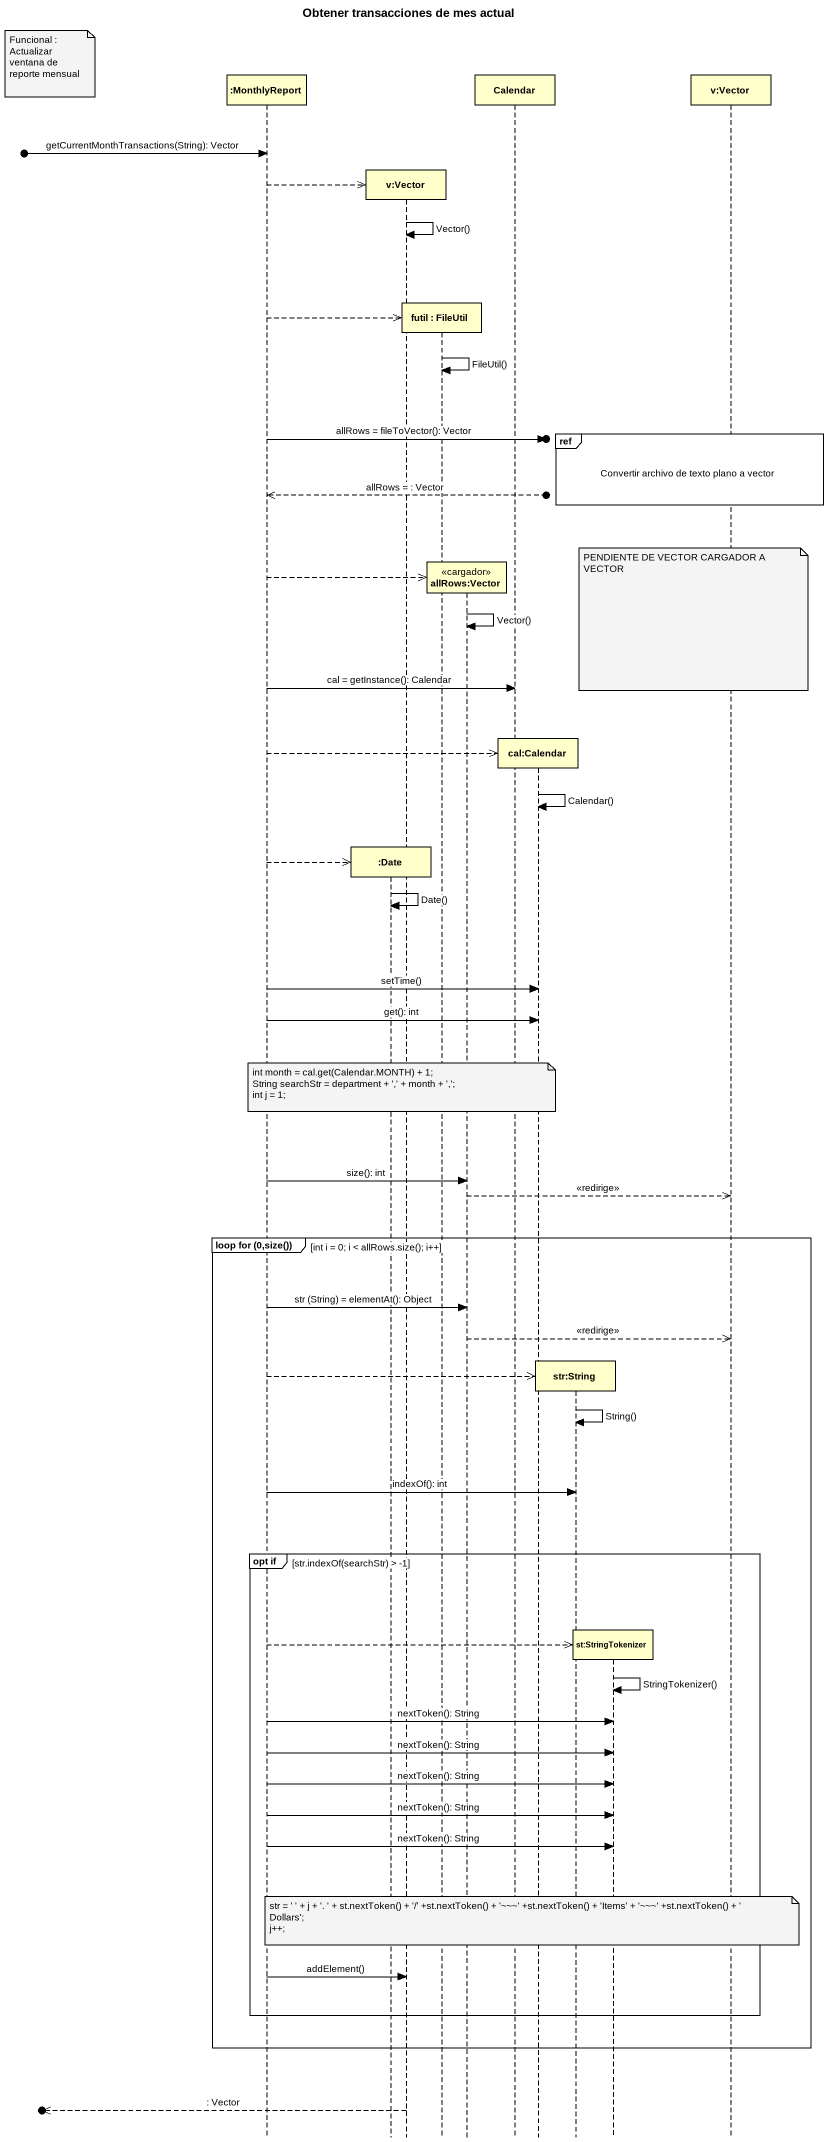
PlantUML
@startuml
title Obtener transacciones de mes actual
hide footbox
participant ":MonthlyReport" as MonthlyReport
participant ":Date" as Date
participant "v:Vector" as v_Vector
participant "futil : FileUtil" as futil
participant "allRows:Vector" as allRows_Vector <<cargador>>
participant Calendar
participant "cal:Calendar" as cal_Calendar
participant "str:String" as str_String
participant "st:StringTokenizer" as st_StringTokenizer
participant "v:Vector" as v_Vector_2

note left of MonthlyReport : Funcional : Actualizar ventana de reporte mensual
[o-> MonthlyReport : getCurrentMonthTransactions(String): Vector
MonthlyReport -->> v_Vector **
v_Vector -> v_Vector : Vector()
MonthlyReport -->> futil **
futil -> futil : FileUtil()
ref over str_String, st_StringTokenizer, v_Vector_2 : Convertir archivo de texto plano a vector
MonthlyReport ->o] : allRows = fileToVector(): Vector
MonthlyReport <<--o] : allRows = : Vector
MonthlyReport -->> allRows_Vector **
allRows_Vector -> allRows_Vector : Vector()
note over v_Vector_2 : PENDIENTE DE VECTOR CARGADOR A VECTOR
MonthlyReport -> Calendar : cal = getInstance(): Calendar
MonthlyReport -->> cal_Calendar **
cal_Calendar -> cal_Calendar : Calendar()
MonthlyReport -->> Date **
Date -> Date : Date()
MonthlyReport -> cal_Calendar : setTime()
MonthlyReport -> cal_Calendar : get(): int
note over v_Vector
  int month = cal.get(Calendar.MONTH) + 1;
  String searchStr = department + ',' + month + ',';
  int j = 1;
end note
MonthlyReport -> allRows_Vector : size(): int
allRows_Vector -->> v_Vector_2 : <<redirige>>
group loop for (0,size()) [int i = 0; i < allRows.size(); i++]
  MonthlyReport -> allRows_Vector : str (String) = elementAt(): Object
  allRows_Vector -->> v_Vector_2 : <<redirige>>
  MonthlyReport -->> str_String **
  str_String -> str_String : String()
  MonthlyReport -> str_String : indexOf(): int
  group opt if [str.indexOf(searchStr) > -1]
    MonthlyReport -->> st_StringTokenizer **
    st_StringTokenizer -> st_StringTokenizer : StringTokenizer()
    MonthlyReport -> st_StringTokenizer : nextToken(): String
    MonthlyReport -> st_StringTokenizer : nextToken(): String
    MonthlyReport -> st_StringTokenizer : nextToken(): String
    MonthlyReport -> st_StringTokenizer : nextToken(): String
    MonthlyReport -> st_StringTokenizer : nextToken(): String
    note over cal_Calendar
      str = ' ' + j + '. ' + st.nextToken() + '/' +st.nextToken() + '~~~~' +st.nextToken() + 'Items' + '~~~~' +st.nextToken() + ' Dollars';
      j++;
    end note
    MonthlyReport -> v_Vector : addElement()
  end
end
[o<<-- v_Vector : : Vector
@enduml
